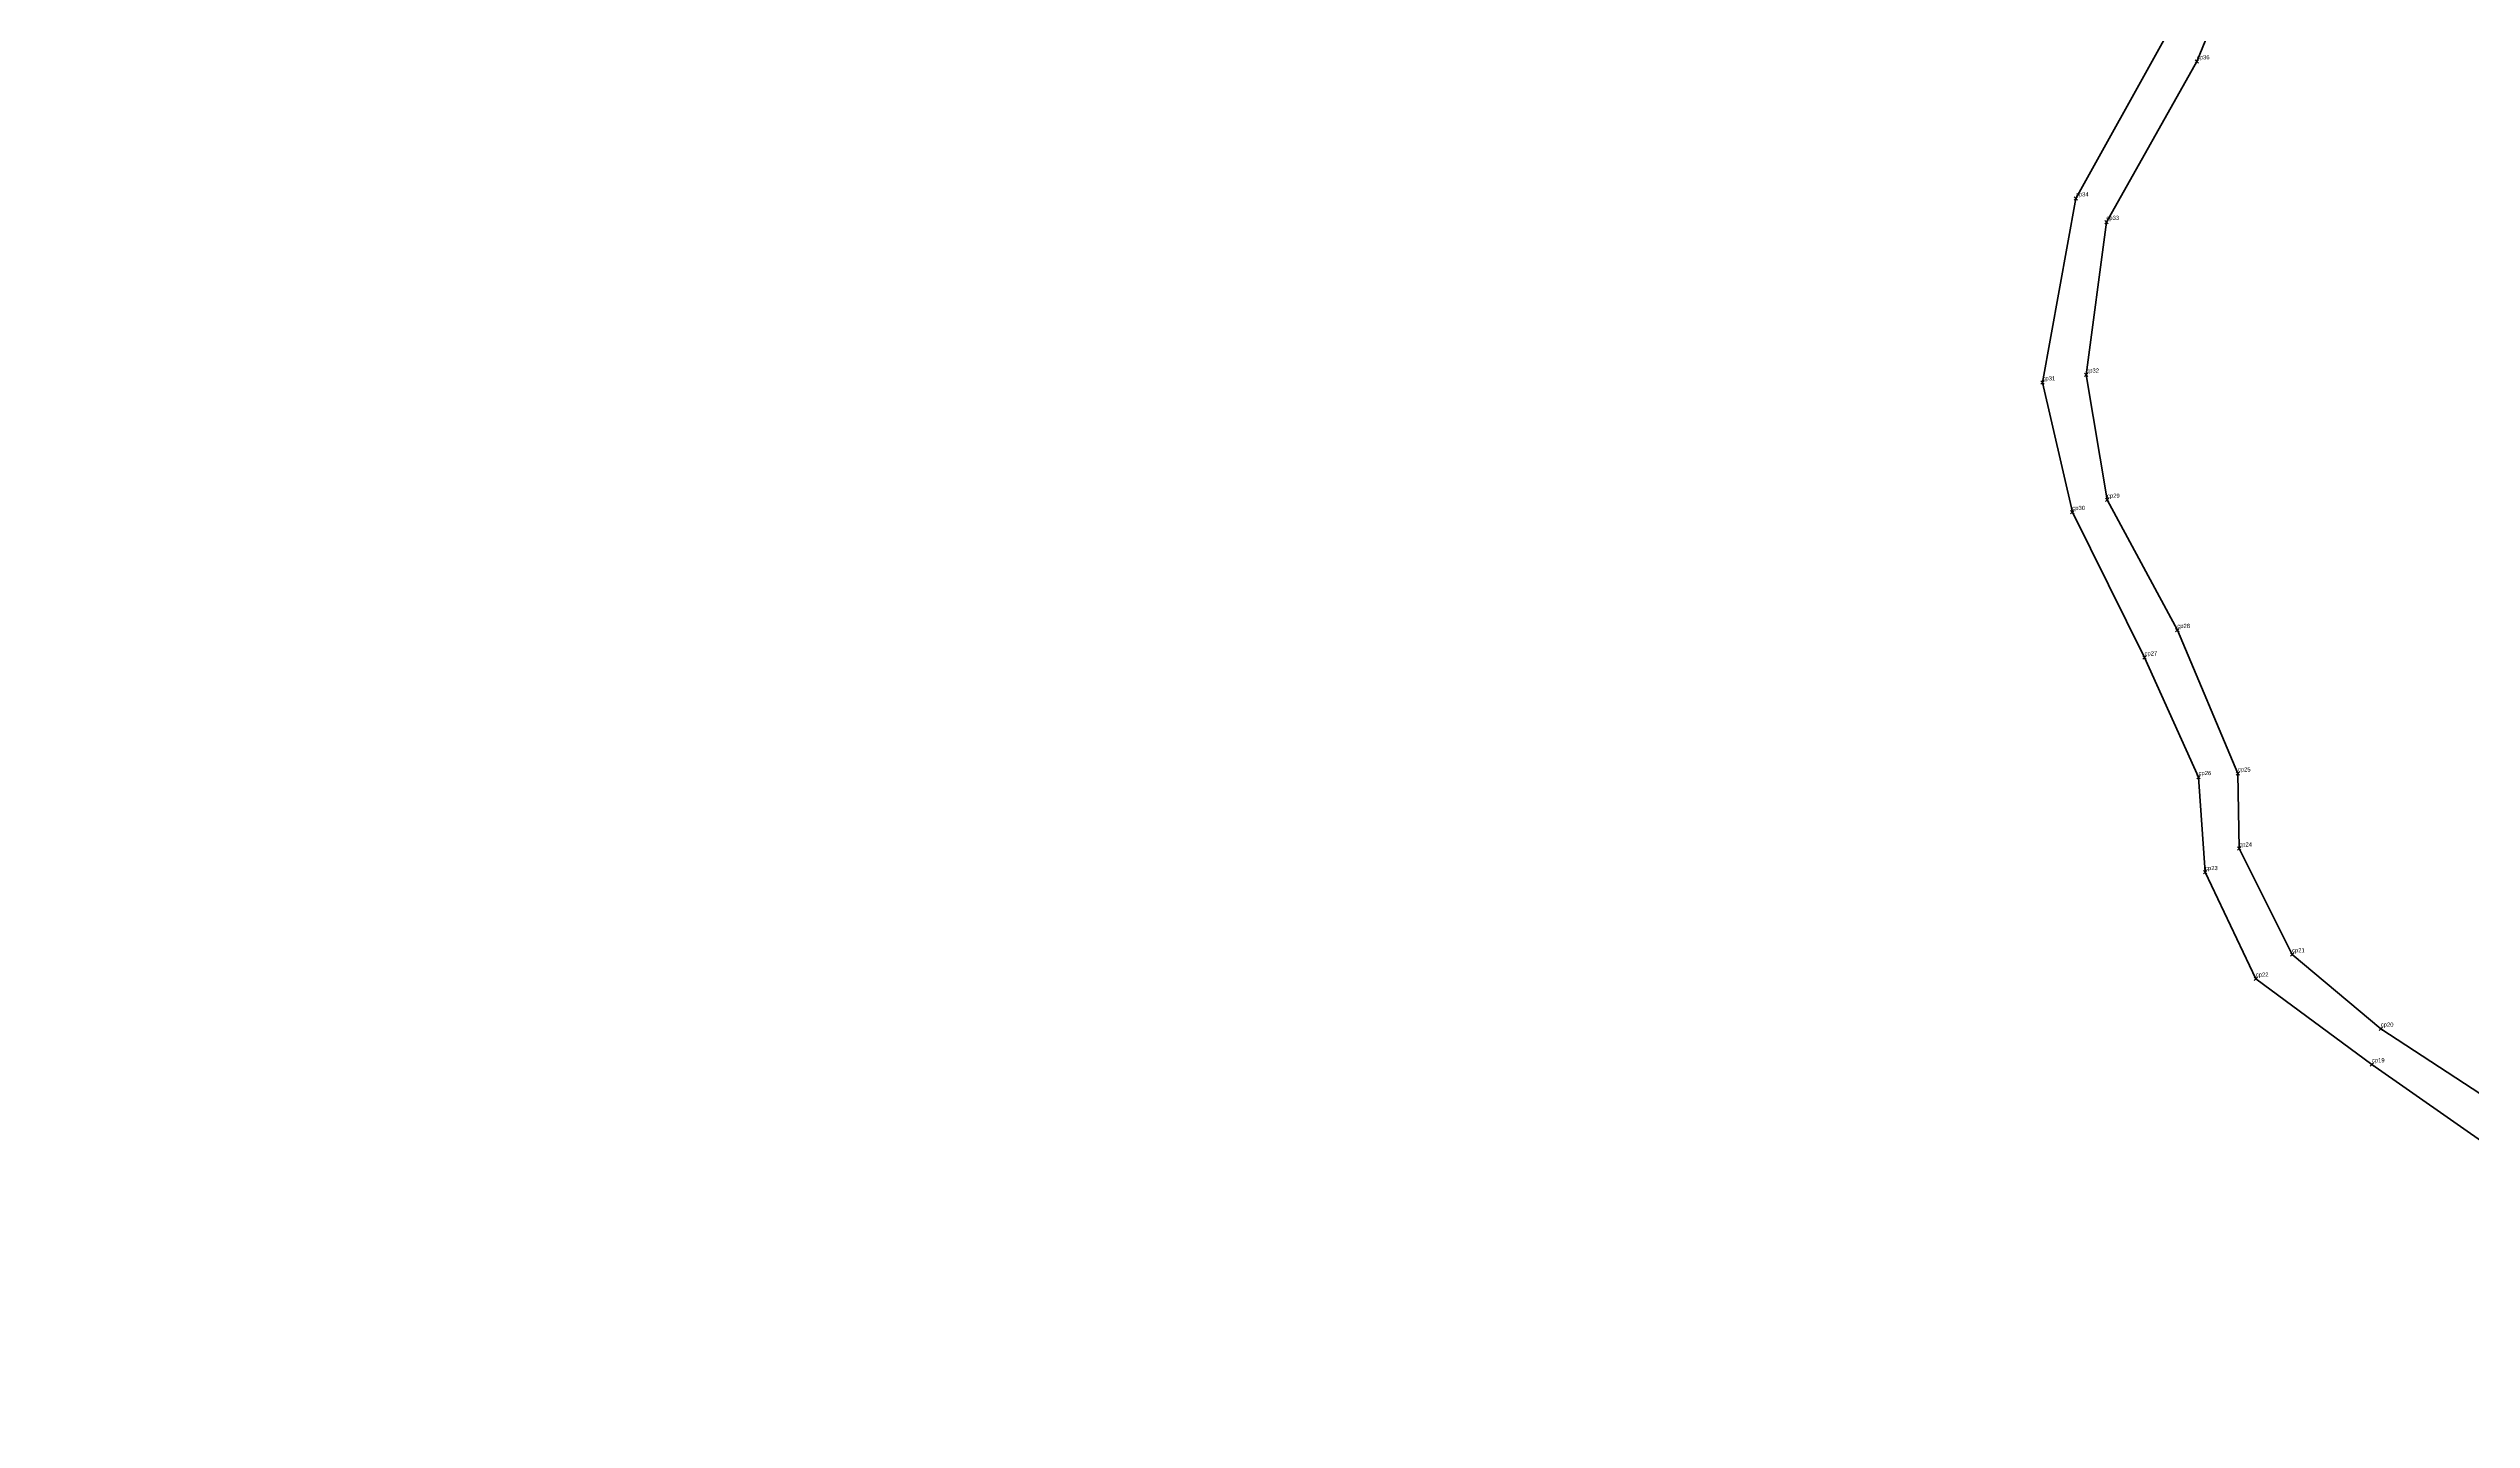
# Model space of a CAD drawing. Header units: millimetres. Extents: x 560037 to 560788, y 1315884 to 1316935.
# Drawn here: x 560121.2 to 560411, y 1316606.8 to 1316770.8 of the extents above; entities that cross this region are included whole.
import ezdxf

# ---------------------------------------------------------------- set-up
doc = ezdxf.new("R2010")
doc.units = ezdxf.units.MM
doc.header["$PDMODE"] = 3
doc.header["$PDSIZE"] = 0.2
doc.layers.get('0').update_dxf_attribs({"color": 1, "linetype": 'CONTINUOUS', "lineweight": 100})
doc.layers.add('Point', color=5, linetype='CONTINUOUS', lineweight=100)
doc.layers.add('Point_Name', color=1, linetype='CONTINUOUS', lineweight=100)
doc.styles.get("Standard").update_dxf_attribs({"font": 'arial.ttf', "width": 0.65})

msp = doc.modelspace()

# ---------------------------------------------------------------- linework, layer by layer
for points, elevation in [([(560379.17, 1316672.27), (560378.39, 1316683.63), (560371.93, 1316697.94), (560363.29, 1316715.34), (560359.72, 1316730.84), (560363.72, 1316752.85), (560374.23, 1316771.79), (560386.56, 1316803.88), (560386.66, 1316813.64), (560373.11, 1316855.18), (560367.55, 1316889.1), (560361.41, 1316897.64), (560355.33, 1316901.29), (560347.55, 1316902.87), (560330.89, 1316897.12), (560309.57, 1316890.46), (560284.74, 1316884.54), (560230.65, 1316865.66), (560213.08, 1316864.74), (560198, 1316866.33), (560183.34, 1316869.23), (560171.6, 1316872.93), (560157.5, 1316884.19), (560121.2, 1316927.56)], 204.35), ([(560391.82, 1316802.58), (560378.19, 1316769.24), (560367.37, 1316750.04), (560364.96, 1316731.77), (560367.44, 1316716.8), (560375.85, 1316701.23), (560383.1, 1316684.06), (560383.26, 1316675.09), (560389.58, 1316662.43), (560400.19, 1316653.54), (560423.08, 1316638.58)], 223.09), ([(560436.94, 1316606.8), (560426.05, 1316614.94), (560423.39, 1316625.65), (560418.34, 1316635.82), (560399.13, 1316649.28), (560385.24, 1316659.52), (560379.17, 1316672.27)], 204.35)]:
    msp.add_lwpolyline(points, dxfattribs=dict(elevation=elevation))
at = {"layer": 'Point'}
for p in [(560378.19, 1316769.24, 220.04), (560363.72, 1316752.85, 218.7), (560367.37, 1316750.04, 218.89), (560364.96, 1316731.77, 216.84), (560359.72, 1316730.84, 216.96), (560367.44, 1316716.8, 214.01), (560363.29, 1316715.34, 213.7), (560375.85, 1316701.23, 210.4), (560371.93, 1316697.94, 209.59), (560378.39, 1316683.63, 208.09), (560383.1, 1316684.06, 208.3), (560383.26, 1316675.09, 208.33), (560379.17, 1316672.27, 208.1), (560389.58, 1316662.43, 208.59), (560385.24, 1316659.52, 208.16), (560400.19, 1316653.54, 205.75), (560399.13, 1316649.28, 205.71)]:
    msp.add_point(p, dxfattribs=at)

# ---------------------------------------------------------------- texts
at = {"layer": 'Point_Name'}
for s, p in [('cp36', (560378.19, 1316769.49)), ('cp34', (560363.72, 1316753.1)), ('cp33', (560367.37, 1316750.29)), ('cp31', (560359.72, 1316731.09)), ('cp32', (560364.96, 1316732.02)), ('cp29', (560367.44, 1316717.05)), ('cp30', (560363.29, 1316715.59)), ('cp28', (560375.85, 1316701.48)), ('cp27', (560371.93, 1316698.19)), ('cp25', (560383.1, 1316684.31)), ('cp26', (560378.39, 1316683.88)), ('cp24', (560383.26, 1316675.34)), ('cp23', (560379.17, 1316672.52)), ('cp21', (560389.58, 1316662.68)), ('cp22', (560385.24, 1316659.77)), ('cp20', (560400.19, 1316653.79)), ('cp19', (560399.13, 1316649.53))]:
    msp.add_text(s, height=0.5, dxfattribs=at).set_placement(p)

doc.saveas('drawing.dxf')
